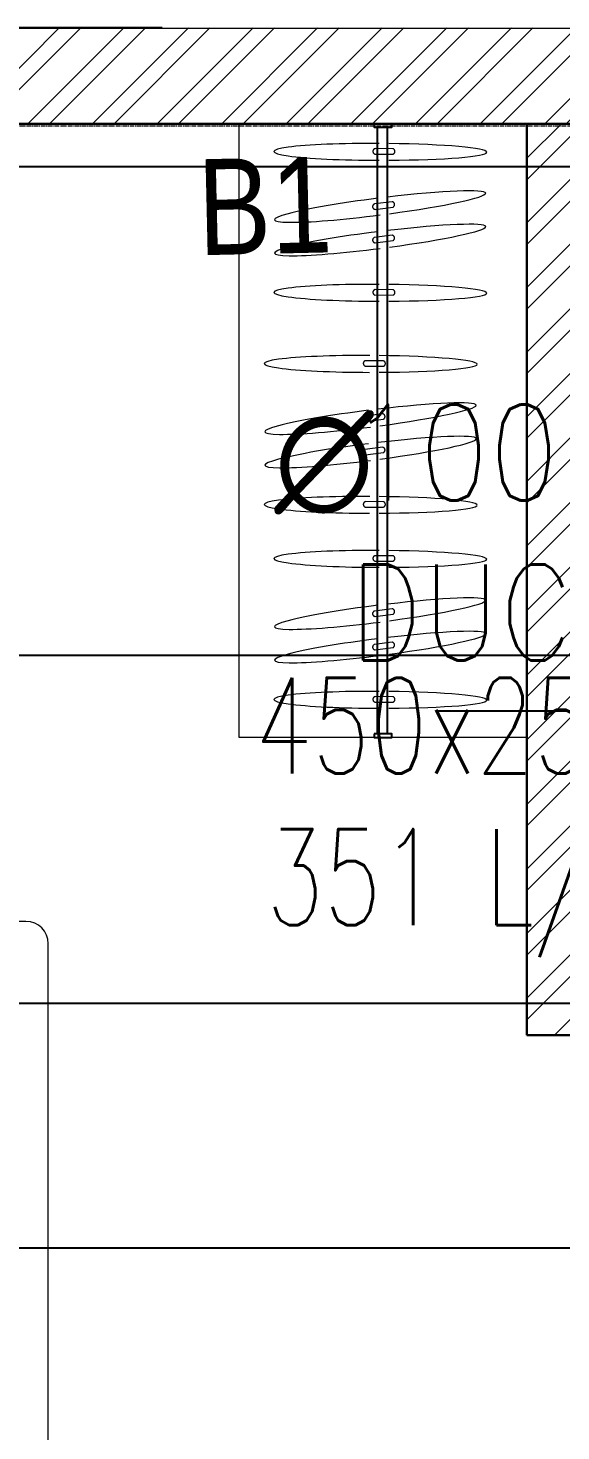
# Model space of a CAD drawing. Header units: millimetres. Extents: x -9226 to 166212, y -13 to 97274.
# Drawn here: x 32860 to 33971, y 55055 to 57979 of the extents above; entities that cross this region are included whole.
import ezdxf

# ---------------------------------------------------------------- set-up
doc = ezdxf.new("R2010")
doc.units = ezdxf.units.MM
doc.linetypes.add('23491-A-XR-GRID$0$23288-XR-Unit GRIDS$0$CENTER2', pattern=[28.575, 19.05, -3.175, 3.175, -3.175])
doc.linetypes.add('23491-XR-AR-2ND FLOOR PLAN$0$23491-XR-AR-2ND FLOOR PLAN$0$Hidden_3', pattern=[7.14375, 4.7625, -2.38125])
doc.layers.get('0').update_dxf_attribs({"color": 8})
for name, color, linetype in [('-TEXT', 7, 'Continuous'), ('0-AC TEXT', 7, 'Continuous'), ('1.INS', 8, 'Continuous'), ('1.STR', 8, 'Continuous'), ('23491-XR-AR-2ND FLOOR PLAN$0$23491-XR-AR-2ND FLOOR PLAN$0$I-JOINERY HIDDEN', 8, '23491-XR-AR-2ND FLOOR PLAN$0$23491-XR-AR-2ND FLOOR PLAN$0$Hidden_3'), ('cloud', 15, 'Continuous'), ('VCD SHE', 7, 'Continuous')]:
    doc.layers.add(name, color=color, linetype=linetype)
for name, color, linetype, lineweight in [('1.TAGGING', 7, 'Continuous', 5), ('1.XREF', 8, 'Continuous', 9), ('23491-A-XR-GRID$0$G-ANNO-GRID', 8, '23491-A-XR-GRID$0$23288-XR-Unit GRIDS$0$CENTER2', 0), ('23491-XR-AR-2ND FLOOR PLAN$0$23491-XR-AR-2ND FLOOR PLAN$0$23491-XR-AR-TYP-FLOOR$0$A-FURN-FREE-PLAN', 8, 'Continuous', 5), ('23491-XR-AR-2ND FLOOR PLAN$0$23491-XR-AR-2ND FLOOR PLAN$0$23491-XR-AR-TYP-FLOOR$0$A-WALL-PATT', 8, 'Continuous', 5), ('23491-XR-AR-2ND FLOOR PLAN$0$23491-XR-AR-2ND FLOOR PLAN$0$A-FURN-FREE-PLAN', 8, 'Continuous', 5), ('23491-XR-AR-2ND FLOOR PLAN$0$23491-XR-AR-2ND FLOOR PLAN$0$A-WALL', 8, 'Continuous', 30), ('23491-XR-AR-2ND FLOOR PLAN$0$23491-XR-AR-TYP-FLOOR$0$A-WALL-PATT', 8, 'Continuous', 5), ('23491-XR-AR-2ND FLOOR PLAN$0$A-WALL', 8, 'Continuous', 30), ('A-ANNO-DIMS', 8, 'Continuous', 9), ('MH BEAM', 15, 'Continuous', 0), ('MH TEXT2', 7, 'Continuous', 0)]:
    doc.layers.add(name, color=color, linetype=linetype, lineweight=lineweight)
doc.styles.add('JSE', font='romans.shx', dxfattribs={"width": 0.85})
doc.styles.add('NOUSHAD', font='swissc.ttf')
doc.styles.add('ROMANS', font='isocp.shx', dxfattribs={"width": 0.8})
doc.styles.add('ROMANS100', font='romans.shx', dxfattribs={"width": 0.7, "height": 100})
doc.styles.add('SDC-TEXT-ARB', font='sdc-arb.shx', dxfattribs={"height": 0.5})
doc.styles.get("Standard").update_dxf_attribs({"font": 'romans.shx', "height": 200})
doc.dimstyles.new('ISO-25', dxfattribs={"dimtxt": 200, "dimasz": 150, "dimexe": 1.25, "dimexo": 0.625, "dimgap": 1, "dimtad": 1, "dimtoh": 1, "dimdec": 0, "dimrnd": 5, "dimtxsty": 'Standard', "dimcen": 2.5, "dimclrd": 256, "dimclre": 256, "dimclrt": 7, "dimadec": 0, "dimazin": 0, "dimtfac": 1, "dimtdec": 0, "dimtix": 1, "dimtmove": 2, "dimatfit": 3, "dimfxl": 1, "dimarcsym": 1})
doc.dimstyles.new('JSE', dxfattribs={"dimtxt": 50, "dimasz": 150, "dimexe": 0.18, "dimexo": 0.0625, "dimgap": 50, "dimtad": 0, "dimdec": 0, "dimrnd": 5, "dimzin": 0, "dimdsep": 46, "dimtxsty": 'ROMANS', "dimcen": 0.09, "dimclrd": 7, "dimclre": 7, "dimclrt": 7, "dimadec": 0, "dimazin": 0, "dimtfac": 1, "dimtdec": 0, "dimtofl": 0, "dimtmove": 0, "dimatfit": 3, "dimfxl": 1, "dimtolj": 1, "dimtzin": 0, "dimarcsym": 1})
doc.dimstyles.new('JSE-1.25', dxfattribs={"dimtxt": 200, "dimasz": 150, "dimexe": 0.18, "dimexo": 0.0625, "dimgap": 20, "dimtad": 1, "dimdec": 0, "dimrnd": 5, "dimzin": 0, "dimdsep": 46, "dimtxsty": 'ROMANS', "dimcen": 0.09, "dimclrd": 256, "dimclre": 256, "dimclrt": 7, "dimadec": 0, "dimazin": 0, "dimtfac": 1, "dimtdec": 0, "dimtofl": 0, "dimtmove": 0, "dimatfit": 3, "dimfxl": 1, "dimtolj": 1, "dimtzin": 0, "dimarcsym": 0})

# ---------------------------------------------------------------- blocks, each defined once
blk = doc.blocks.new('23491-XR-AR-2ND FLOOR PLAN$0$23491-XR-AR-2ND FLOOR PLAN$0$23491-XR-AR-TYP-FLOOR$0$ery')
at = {"color": 8}
for p, q in [((50.1732, -60.523), (50.1732, -62.5035)), ((52.002, -60.523), (52.002, -62.5035)), ((49.8357, -60.9765), (49.8357, -60.5696)), ((50.195, -60.5765), (52.002, -60.5765)), ((52.3396, -60.9765), (52.3396, -60.5696)), ((50.0392, -60.773), (49.6322, -60.773)), ((52.1361, -60.773), (52.543, -60.773)), ((50.1732, -61.1243), (52.002, -61.8966)), ((50.1732, -61.1566), (52.002, -62.0945)), ((50.3194, -61.1861), (50.6071, -61.1861)), ((50.8707, -61.1861), (50.9706, -61.1861)), ((51.7601, -61.1861), (52.002, -61.1861)), ((50.4397, -61.2369), (51.0896, -61.2369)), ((51.3214, -61.2369), (51.5131, -61.2369)), ((51.7079, -61.2369), (52.002, -61.2369)), ((50.2232, -62.5535), (51.952, -62.5535))]:
    blk.add_line(p, q, dxfattribs=at)
for points in [[(49.5857, -61.023), (49.5857, -60.523), (50.0857, -60.523), (50.0857, -61.023)], [(50.1732, -60.5707), (52.002, -60.5707), (52.002, -60.523), (50.1732, -60.523)], [(52.5896, -61.023), (52.5896, -60.523), (52.0896, -60.523), (52.0896, -61.023)], [(51.579, -63.0159), (51.579, -62.6159), (50.579, -62.6159), (50.579, -63.0159)]]:
    blk.add_lwpolyline(points, close=True, dxfattribs=at)
for centre, radius in [((49.8357, -60.773), 0.25), ((52.3396, -60.773), 0.25), ((49.8357, -60.773), 0.1558), ((52.3396, -60.773), 0.1558), ((49.8357, -60.773), 0.0774), ((52.3396, -60.773), 0.0774)]:
    blk.add_circle(centre, radius, dxfattribs=at)
for centre, radius, start, end in [((50.5656, -60.7926), 0.3887, 147.51, 213.8336), ((50.4413, -62.324), 1.7363, 79.0487, 97.9408), ((50.467, -61.9939), 1.4173, 78.5793, 100.0172), ((49.8644, -60.6148), 0.9455, 349.1351, 2.0447), ((51.0726, -62.6805), 2.0978, 80.934, 97.4266), ((51.6956, -61.533), 0.9609, 74.3851, 104.3191), ((50.0422, -60.8025), 1.9129, 354.0935, 6.4707), ((50.8566, -60.7814), 0.6619, 163.9263, 197.1409), ((53.6557, -60.5857), 2.9129, 180.1063, 184.3854), ((49.2556, -60.8025), 1.5051, 359.9394, 7.5533), ((51.8197, -60.7885), 1.0355, 169.5301, 180.3869), ((51.0308, -64.5677), 3.9654, 84.3658, 93.3969), ((52.1368, -60.6251), 0.7375, 177.8261, 191.8211), ((50.4231, -60.794), 0.9974, 0.9919, 10.6945), ((52.1698, -60.7881), 0.7358, 165.3434, 179.2809), ((51.6753, -62.4532), 1.8585, 81.0226, 97.1964), ((50.718, -60.6316), 0.7459, 348.3689, 3.123), ((51.1003, -60.785), 0.8722, 347.3175, 11.7435), ((51.0581, -60.9422), 0.2189, 96.8992, 136.0421), ((50.8689, -61.0038), 0.323, 15.4018, 59.7122), ((50.9519, -60.9358), 0.5128, 159.3026, 206.5026), ((50.5079, -60.9703), 0.21, 24.7523, 103.9192), ((51.3912, -61.0124), 0.2374, 28.1996, 86.5061), ((50.8438, -60.9949), 0.2082, 54.1671, 153.8421), ((50.3253, -60.8812), 0.6248, 328.6542, 9.1977), ((51.4597, -60.8591), 0.0899, 114.1567, 175.8974), ((50.8825, -61.0743), 0.2484, 78.0413, 160.8342), ((51.5165, -61.1414), 0.6595, 151.0456, 184.1497), ((51.3671, -61.1783), 0.3178, 83.5607, 144.2853), ((51.342, -61.2124), 0.3612, 78.4081, 122.0077), ((50.9003, -60.9391), 0.5157, 319.1339, 10.5299), ((50.5144, -60.8347), 0.8889, 331.605, 358.1749), ((51.7274, -61.1472), 0.2783, 61.8876, 141.8707), ((51.6983, -61.2012), 0.345, 61.6404, 121.3345), ((51.4584, -60.9282), 0.3969, 302.3262, 7), ((51.1919, -60.8013), 0.6649, 317.3201, 351.4624), ((52.2757, -61.3012), 0.5939, 139.9508, 146.951), ((49.2432, -70.9709), 10.046, 83.14243, 84.54762), ((50.4817, -59.7519), 1.2515, 258.1169, 268.2497), ((51.8161, -60.6296), 0.3723, 275.0174, 291.2748), ((51.97, -61.4633), 0.4925, 90.7851, 103.9629), ((52.2757, -61.3012), 0.5939, 156.2982, 173.8539), ((50.7767, -60.4995), 0.7072, 243.96, 279.3474), ((51.2758, -60.6357), 0.6293, 233.2201, 274.4972), ((51.6586, -60.6167), 0.637, 240.9467, 275.467), ((51.952, -62.5035), 0.05, 270, 0)]:
    blk.add_arc(centre, radius, start, end, dxfattribs=at)
at = {"color": 8, "linetype": 'ByBlock'}
blk.add_arc((50.2232, -62.5035), 0.05, 180, 270, dxfattribs=at)
blk = doc.blocks.new('*U518')
at = {"layer": '23491-XR-AR-2ND FLOOR PLAN$0$23491-XR-AR-2ND FLOOR PLAN$0$I-JOINERY HIDDEN', "color": 8, "linetype": 'ByBlock', "ltscale": 5, "extrusion": (-5.56122e-21, -2.50539e-08, 1), "elevation": 0}
blk.add_lwpolyline([(-779.2, 18.4), (-771.6, 18.4), (-771.6, -18.4), (-779.2, -18.4)], close=True, dxfattribs=at)
for points in [[(492.9, 11), (-771.6, 11)], [(-771.6, -9), (492.9, -9)]]:
    blk.add_lwpolyline(points, dxfattribs=at)
at = {"layer": '23491-XR-AR-2ND FLOOR PLAN$0$23491-XR-AR-2ND FLOOR PLAN$0$I-JOINERY HIDDEN', "color": 8, "linetype": 'ByBlock', "ltscale": 5, "extrusion": (-5.56122e-21, -2.50539e-08, 1)}
blk.add_lwpolyline([(492.9, 18.4), (500.5, 18.4), (500.5, -18.4), (492.9, -18.4)], close=True, dxfattribs=at)
blk = doc.blocks.new('23491-XR-AR-2ND FLOOR PLAN')
at = {"layer": '23491-XR-AR-2ND FLOOR PLAN$0$23491-XR-AR-2ND FLOOR PLAN$0$23491-XR-AR-TYP-FLOOR$0$A-WALL-PATT'}
h = blk.add_hatch(dxfattribs=at)
h.set_pattern_fill('ANSI32', color=8, scale=10)
h.set_pattern_definition([(45, (-100, 0), (-67.35192, 67.35192), []), (45, (-55.1, 0), (-67.35192, 67.35192), [])])
h.paths.add_polyline_path([(34000.1, 57780), (33900, 57780), (33900, 55880), (34100, 55880), (34100, 55980), (34000.1, 55980)])
at = {"layer": '23491-XR-AR-2ND FLOOR PLAN$0$23491-XR-AR-TYP-FLOOR$0$A-WALL-PATT'}
h = blk.add_hatch(dxfattribs=at)
h.set_pattern_fill('ANSI32', color=8, scale=10)
h.paths.add_polyline_path([(31400, 57780), (35850, 57780), (35850, 57980), (31400, 57980)])
at = {"layer": '23491-XR-AR-2ND FLOOR PLAN$0$23491-XR-AR-2ND FLOOR PLAN$0$23491-XR-AR-TYP-FLOOR$0$A-FURN-FREE-PLAN', "color": 8}
for p, q in [((33300, 56500.3), (33300, 57780)), ((33900, 56500.3), (33300, 56500.3))]:
    blk.add_line(p, q, dxfattribs=at)
at = {"layer": '23491-XR-AR-2ND FLOOR PLAN$0$23491-XR-AR-2ND FLOOR PLAN$0$A-FURN-FREE-PLAN', "color": 8}
for p, q in [((33583.4, 57716.7, 0), (33621.5, 57716.7, 0)), ((33621.1, 57727.7, 0), (33583.8, 57728, 0)), ((33619.5, 57617.1, 0), (33582.5, 57612.6, 0)), ((33583.6, 57601.4, 0), (33621.4, 57606.3, 0)), ((33619.5, 57547.4, 0), (33582.5, 57542.9, 0)), ((33583.6, 57531.7, 0), (33621.4, 57536.6, 0)), ((33583.4, 57422.8, 0), (33621.5, 57422.9, 0)), ((33621.1, 57433.8, 0), (33583.8, 57434.1, 0)), ((33563.4, 57274.6, 0), (33601.5, 57274.6, 0)), ((33601.1, 57285.6, 0), (33563.8, 57285.9, 0)), ((33599.5, 57175, 0), (33562.5, 57170.5, 0)), ((33563.6, 57159.3, 0), (33601.4, 57164.2, 0)), ((33599.5, 57105.3, 0), (33562.5, 57100.8, 0)), ((33563.6, 57089.6, 0), (33601.4, 57094.5, 0)), ((33563.4, 56980.7, 0), (33601.5, 56980.7, 0)), ((33601.1, 56991.7, 0), (33563.8, 56992, 0)), ((33583.4, 56868.1, 0), (33621.5, 56868.1, 0)), ((33621.1, 56879.1, 0), (33583.8, 56879.4, 0)), ((33619.5, 56768.5, 0), (33582.5, 56764, 0)), ((33583.6, 56752.8, 0), (33621.4, 56757.7, 0)), ((33619.5, 56698.8, 0), (33582.5, 56694.3, 0)), ((33583.6, 56683.1, 0), (33621.4, 56688, 0)), ((33583.4, 56574.2, 0), (33621.5, 56574.3, 0)), ((33621.1, 56585.2, 0), (33583.8, 56585.5, 0))]:
    blk.add_line(p, q, dxfattribs=at)
at = {"layer": '23491-XR-AR-2ND FLOOR PLAN$0$23491-XR-AR-2ND FLOOR PLAN$0$A-FURN-FREE-PLAN', "color": 8, "linetype": '23491-XR-AR-2ND FLOOR PLAN$0$23491-XR-AR-2ND FLOOR PLAN$0$Hidden_3', "ltscale": 10}
for centre, radius, start, end in [((33584.9, 57722.3), 5.78, 100.5812, 255.2338), ((33619.4, 57722.2, 0), 5.8, 290.8183, 73.6881), ((33584.3, 57607.1), 5.78, 107.9656, 262.6182), ((33618.6, 57611.4, 0), 5.8, 298.2026, 81.0725), ((33584.3, 57537.4), 5.78, 107.9656, 262.6182), ((33618.6, 57541.7, 0), 5.8, 298.2026, 81.0725), ((33584.9, 57428.4), 5.78, 100.5812, 255.2338), ((33619.4, 57428.3, 0), 5.8, 290.8183, 73.6881), ((33564.9, 57280.2), 5.78, 100.5812, 255.2338), ((33599.4, 57280, 0), 5.8, 290.8183, 73.6881), ((33564.3, 57165), 5.78, 107.9656, 262.6182), ((33598.6, 57169.3, 0), 5.8, 298.2026, 81.0725), ((33564.3, 57095.3), 5.78, 107.9656, 262.6182), ((33598.6, 57099.6, 0), 5.8, 298.2026, 81.0725), ((33564.9, 56986.3), 5.78, 100.5812, 255.2338), ((33599.4, 56986.2, 0), 5.8, 290.8183, 73.6881), ((33584.9, 56873.7), 5.78, 100.5812, 255.2338), ((33619.4, 56873.6, 0), 5.8, 290.8183, 73.6881), ((33584.3, 56758.5), 5.78, 107.9656, 262.6182), ((33618.6, 56762.8, 0), 5.8, 298.2026, 81.0725), ((33584.3, 56688.8), 5.78, 107.9656, 262.6182), ((33618.6, 56693.1, 0), 5.8, 298.2026, 81.0725), ((33584.9, 56579.8), 5.78, 100.5812, 255.2338), ((33619.4, 56579.7, 0), 5.8, 290.8183, 73.6881)]:
    blk.add_arc(centre, radius, start, end, dxfattribs=at)
at = {"layer": '23491-XR-AR-2ND FLOOR PLAN$0$23491-XR-AR-2ND FLOOR PLAN$0$A-FURN-FREE-PLAN', "color": 8, "lineweight": 0, "ltscale": 10, "extrusion": (-1.29499e-09, 4.79752e-11, 1)}
for centre, major_axis, ratio, start_param, end_param in [((33584.3, 57721.3), (-211.8, 0.7, 0), 0.082947, 4.674333, 7.892004), ((33584.3, 57721.3), (-232.3, 0.8, 0), 0.075611, 1.691856, 4.591299), ((33584.3, 57427.5), (-211.8, 0.7, 0), 0.082947, 4.674333, 7.892004), ((33584.3, 57427.5), (-232.3, 0.8, 0), 0.075611, 1.691856, 4.591299), ((33564.3, 57279.2), (-211.8, 0.7, 0), 0.082947, 4.674333, 7.892004), ((33564.3, 57279.2), (-232.3, 0.8, 0), 0.075611, 1.691856, 4.591299), ((33564.3, 56985.4), (-211.8, 0.7, 0), 0.082947, 4.674333, 7.892004), ((33564.3, 56985.4), (-232.3, 0.8, 0), 0.075611, 1.691856, 4.591299), ((33584.3, 56872.7), (-211.8, 0.7, 0), 0.082947, 4.674333, 7.892004), ((33584.3, 56872.7), (-232.3, 0.8, 0), 0.075611, 1.691856, 4.591299), ((33584.3, 56578.9), (-211.8, 0.7, 0), 0.082947, 4.674333, 7.892004), ((33584.3, 56578.9), (-232.3, 0.8, 0), 0.075611, 1.691856, 4.591299)]:
    blk.add_ellipse(centre, major_axis=major_axis, ratio=ratio, start_param=start_param, end_param=end_param, dxfattribs=at)
at = {"layer": '23491-XR-AR-2ND FLOOR PLAN$0$23491-XR-AR-2ND FLOOR PLAN$0$A-FURN-FREE-PLAN', "color": 8, "lineweight": 0, "ltscale": 10, "extrusion": (-1.29042e-09, -1.18861e-10, 1)}
for centre, major_axis, ratio, start_param, end_param in [((33583.9, 57606.1), (-210.1, -26.5, 0), 0.082947, 4.674333, 7.892004), ((33583.9, 57606.1), (-230.4, -29.1, 0), 0.075611, 1.691856, 4.591299), ((33583.9, 57536.4), (-230.4, -29.1, 0), 0.075611, 1.691856, 4.591299), ((33583.9, 57536.4), (-210.1, -26.5, 0), 0.082947, 4.674333, 7.892004), ((33563.9, 57164), (-210.1, -26.5, 0), 0.082947, 4.674333, 7.892004), ((33563.9, 57164), (-230.4, -29.1, 0), 0.075611, 1.691856, 4.591299), ((33563.9, 57094.3), (-230.4, -29.1, 0), 0.075611, 1.691856, 4.591299), ((33563.9, 57094.3), (-210.1, -26.5, 0), 0.082947, 4.674333, 7.892004), ((33583.9, 56757.5), (-210.1, -26.5, 0), 0.082947, 4.674333, 7.892004), ((33583.9, 56757.5), (-230.4, -29.1, 0), 0.075611, 1.691856, 4.591299), ((33583.9, 56687.8), (-230.4, -29.1, 0), 0.075611, 1.691856, 4.591299), ((33583.9, 56687.8), (-210.1, -26.5, 0), 0.082947, 4.674333, 7.892004)]:
    blk.add_ellipse(centre, major_axis=major_axis, ratio=ratio, start_param=start_param, end_param=end_param, dxfattribs=at)
at = {"layer": '23491-XR-AR-2ND FLOOR PLAN$0$23491-XR-AR-2ND FLOOR PLAN$0$A-WALL', "color": 8}
for p, q in [((33900, 55880), (33900, 57780)), ((34100, 55880, 0), (33900, 55880, 0))]:
    blk.add_line(p, q, dxfattribs=at)
at = {"layer": '23491-XR-AR-2ND FLOOR PLAN$0$A-WALL', "color": 8}
blk.add_lwpolyline([(33140, 57980), (31400, 57980), (31400, 57780), (34150, 57780)], dxfattribs=at)
at = {"layer": '23491-XR-AR-2ND FLOOR PLAN$0$23491-XR-AR-2ND FLOOR PLAN$0$23491-XR-AR-TYP-FLOOR$0$A-FURN-FREE-PLAN', "color": 8, "xscale": 932.1293139154335, "yscale": 932.1293139154335, "zscale": 932.1293139154335, "rotation": 180.0004503217247}
blk.add_blockref('23491-XR-AR-2ND FLOOR PLAN$0$23491-XR-AR-2ND FLOOR PLAN$0$23491-XR-AR-TYP-FLOOR$0$ery', (79670.7, -2190.6, 0), dxfattribs=at)
at = {"layer": '23491-XR-AR-2ND FLOOR PLAN$0$23491-XR-AR-2ND FLOOR PLAN$0$A-FURN-FREE-PLAN', "color": 8, "ltscale": 10, "xscale": -1.000000000000003, "rotation": 90}
blk.add_blockref('*U518', (33600, 57000.8), dxfattribs=at)
blk = doc.blocks.new('23491-A-XR-GRID')
at = {"layer": '23491-A-XR-GRID$0$G-ANNO-GRID', "color": 8, "ltscale": 0.5}
blk.add_line((-8075.9, 57775.3, 0), (56827.8, 57775.3, 0), dxfattribs=at)
blk = doc.blocks.new('XREF')
at = {"layer": 'A-ANNO-DIMS', "color": 8}
blk.add_blockref('23491-XR-AR-2ND FLOOR PLAN', (0, 0), dxfattribs=at)
blk.add_blockref('23491-A-XR-GRID', (0, 0))
blk = doc.blocks.new('I LOVE USTR')
at = {"layer": 'MH BEAM', "elevation": 0}
blk.add_lwpolyline([(31400, 57980), (35850, 57980), (35850, 57780), (31400, 57780)], close=True, dxfattribs=at)
at = {"layer": 'MH TEXT2', "style": 'NOUSHAD'}
blk.add_text('B1', height=200, rotation=1.2903, dxfattribs=at).set_placement((33215.8, 57506.2))
blk = doc.blocks.new('A$C32d94600')
at = {"layer": 'cloud', "color": 15}
blk.add_blockref('I LOVE USTR', (-5100, -86375.9, 0), dxfattribs=at)

msp = doc.modelspace()

# ---------------------------------------------------------------- block references
at = {"layer": '1.STR'}
msp.add_blockref('A$C32d94600', (5100, 86375.3), dxfattribs=at)

# ---------------------------------------------------------------- next in the draw order: block references
at = {"layer": '1.XREF'}
msp.add_blockref('XREF', (0, 0), dxfattribs=at)

# ---------------------------------------------------------------- next in the draw order: linework, layer by layer
at = {"layer": '1.INS', "color": 7}
msp.add_lwpolyline([(34199.7, 55945.9), (30399.9, 55945.9)], dxfattribs=at)

# ---------------------------------------------------------------- next in the draw order: texts
at = {"layer": '-TEXT', "extrusion": (3.5195e-05, 4.02055e-07, 1), "insert": (33529.8, 57194.6, -8.7), "char_height": 200, "width": 2536.527, "attachment_point": 1, "text_direction": (1, 0, -3.5e-05), "style": 'JSE'}
msp.add_mtext('100 FLEX\\PDUCT', dxfattribs=at)
at = {"layer": '0-AC TEXT', "insert": (34592.8, 56625, 0), "char_height": 200, "width": 2328.667, "attachment_point": 3, "line_spacing_factor": 0.946776, "style": 'ROMANS100'}
msp.add_mtext('450x250 FAD\\P351 L/s F/A', dxfattribs=at)
at = {"layer": 'VCD SHE', "style": 'SDC-TEXT-ARB'}
msp.add_text('∅', height=200, dxfattribs=at).set_placement((33373.8, 56978.3, 0))

# ---------------------------------------------------------------- next in the draw order: leaders
at = {"layer": '1.INS'}
msp.add_leader([(38006.3, 57690.2), (30399.9, 57690.2)], dimstyle='JSE', override={"dimgap": 50, "dimtad": 0}, dxfattribs=at)
at = {"layer": '1.TAGGING', "color": 6}
msp.add_leader([(34787.8, 56671.1, 0), (27250, 56672.6, 0)], dimstyle='JSE-1.25', override={"dimgap": 20, "dimtad": 0}, dxfattribs=at)
at = {"layer": 'VCD SHE'}
for points, dimstyle, override in [([(37250, 56555), (33715, 56555)], 'ISO-25', {"dimgap": 1, "dimtad": 0}), ([(37615.1, 56555), (37615.1, 55435.5), (26925, 55435.5)], 'JSE', {"dimgap": 50, "dimtad": 0})]:
    msp.add_leader(points, dimstyle=dimstyle, override=override, dxfattribs=at)

doc.saveas('drawing.dxf')
